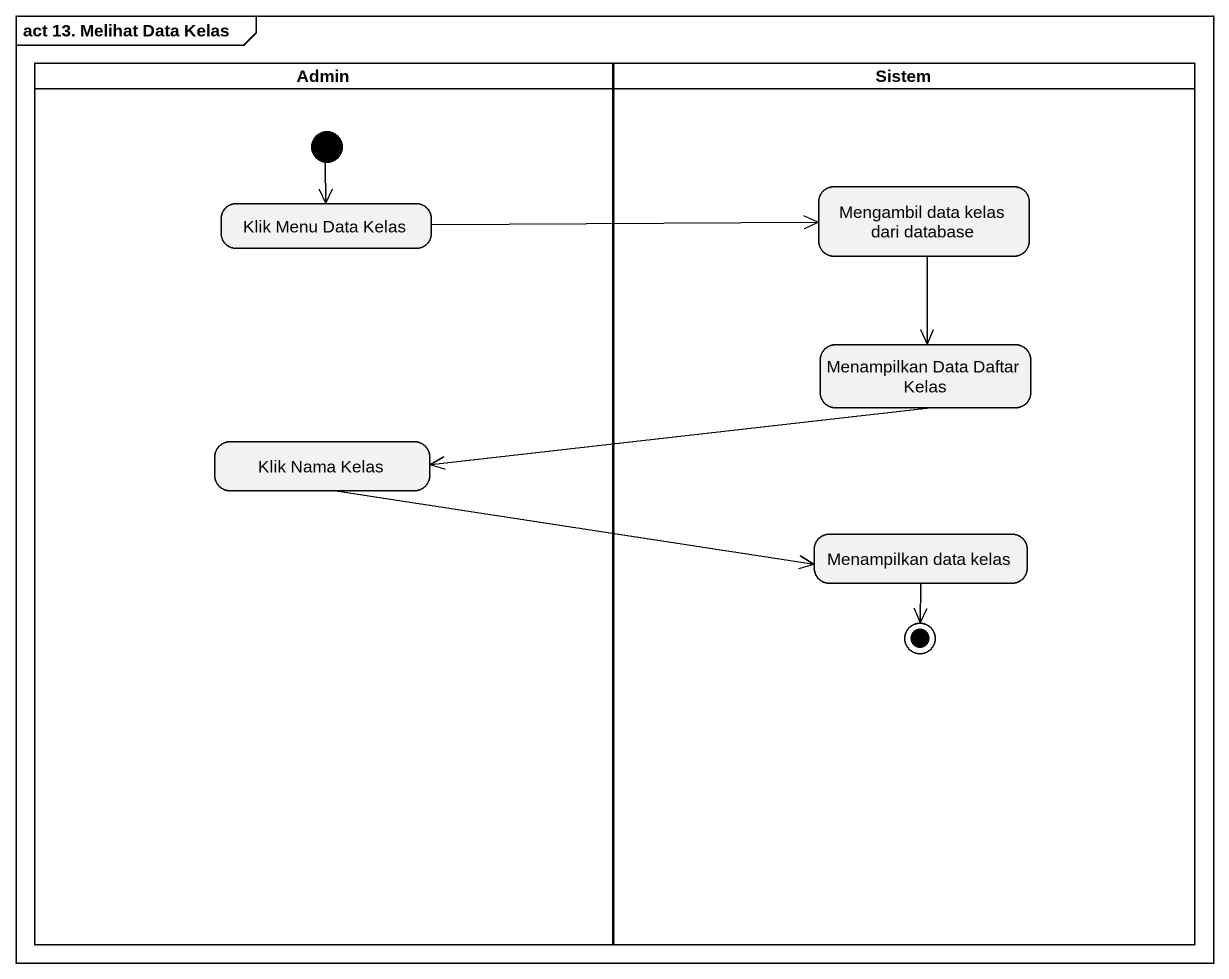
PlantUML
@startuml
mainframe act 13. Melihat Data Kelas
hide empty description
state Admin <<partition>> {
  state "Klik Menu Data Kelas" as Klik_Menu_Data_Kelas
  state "Klik Nama Kelas" as Klik_Nama_Kelas
  [*] --> Klik_Menu_Data_Kelas
}
state Sistem <<partition>> {
  state "Mengambil data kelas dari database" as Mengambil_data_kelas_dari
  state "Menampilkan Data Daftar Kelas" as Menampilkan_Data_Daftar
  state "Menampilkan data kelas" as Menampilkan_data_kelas
  Menampilkan_data_kelas --> [*]
}
Mengambil_data_kelas_dari --> Menampilkan_Data_Daftar
Klik_Menu_Data_Kelas -right-> Mengambil_data_kelas_dari
Menampilkan_Data_Daftar -left-> Klik_Nama_Kelas
Klik_Nama_Kelas -right-> Menampilkan_data_kelas
@enduml
